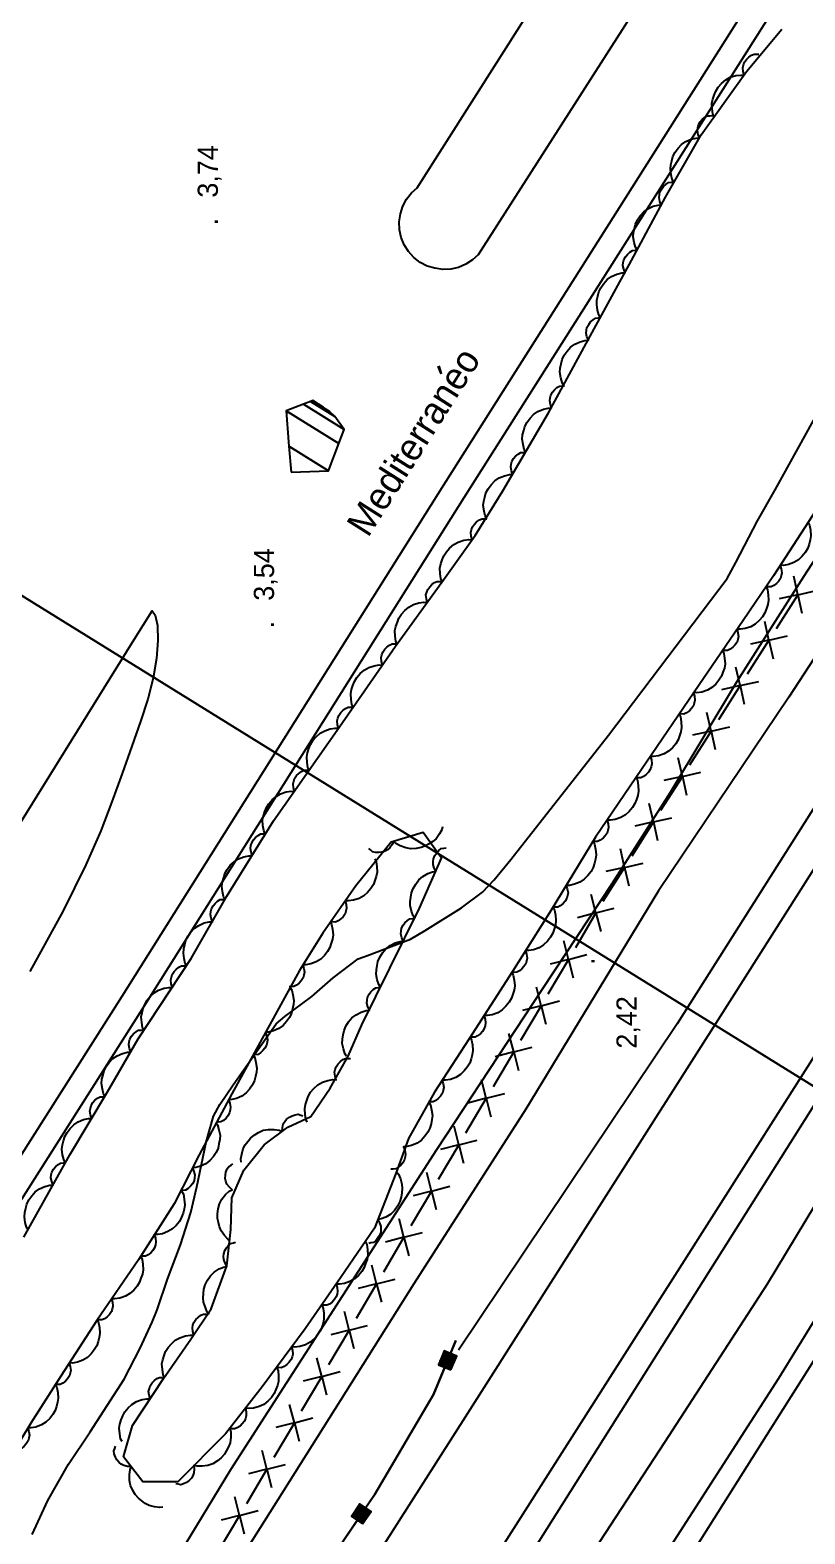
# Model space of a CAD drawing. Extents: x 731154 to 731744, y 4379381 to 4380408.
# Drawn here: x 731441 to 731498.5, y 4379970.3 to 4380082 of the extents above; entities that cross this region are included whole.
import ezdxf

# ---------------------------------------------------------------- set-up
doc = ezdxf.new("R2010")
doc.units = 0
doc.linetypes.add('DASHED', pattern=[0])
doc.linetypes.add('HIDDEN', pattern=[0])
doc.layers.get('0').update_dxf_attribs({"linetype": 'CONTINUOUS'})
for name, color, linetype in [('1', 7, 'CONTINUOUS'), ('10', 7, 'CONTINUOUS'), ('14', 7, 'CONTINUOUS'), ('25', 7, 'CONTINUOUS'), ('33', 7, 'CONTINUOUS'), ('44', 7, 'CONTINUOUS'), ('48', 7, 'CONTINUOUS'), ('50', 7, 'CONTINUOUS'), ('53', 7, 'CONTINUOUS'), ('8', 7, 'CONTINUOUS'), ('9', 7, 'CONTINUOUS'), ('PATTERN_CLASS', 7, 'CONTINUOUS')]:
    doc.layers.add(name, color=color, linetype=linetype)

msp = doc.modelspace()

# ---------------------------------------------------------------- linework, layer by layer
at = {"layer": '1', "color": 0, "linetype": 'CONTINUOUS'}
for points in [[(731327.65, 4379803.55), (731344.28, 4379837.3), (731363.59, 4379872.78), (731391.14, 4379920.03), (731420.09, 4379966.58), (731447.8, 4380010.21), (731471.68, 4380048.21), (731502.19, 4380096.4), (731528.62, 4380138.02), (731567.83, 4380200)], [(731329.26, 4379802.75), (731345.88, 4379836.46), (731365.16, 4379871.9), (731392.68, 4379919.1), (731421.61, 4379965.62), (731449.32, 4380009.26), (731473.2, 4380047.26), (731503.71, 4380095.44), (731530.14, 4380137.06), (731569.95, 4380200)], [(731518.15, 4380133.98), (731474.25, 4380065.3), (731473.82, 4380064.91), (731473.32, 4380064.59), (731472.77, 4380064.36), (731472.2, 4380064.23), (731471.61, 4380064.21), (731471.02, 4380064.29), (731470.46, 4380064.46), (731469.94, 4380064.73), (731469.47, 4380065.1), (731469.07, 4380065.54), (731468.75, 4380066.04), (731468.53, 4380066.58), (731468.4, 4380067.16), (731468.38, 4380067.75), (731468.46, 4380068.34), (731468.64, 4380068.9), (731468.92, 4380069.42), (731469.28, 4380069.89), (731469.71, 4380070.28), (731493.73, 4380108.08)], [(731432.84, 4380011.19), (731448.58, 4380036.5), (731450.03, 4380038.83), (731450.26, 4380038.52), (731450.42, 4380037.75), (731450.46, 4380036.63), (731450.35, 4380035.29), (731450.1, 4380033.83), (731449.71, 4380032.28), (731449.16, 4380030.61), (731448.51, 4380028.78), (731447.79, 4380026.75), (731447.03, 4380024.64), (731446.22, 4380022.5), (731445.11, 4380019.96), (731443.43, 4380016.56), (731440.95, 4380012.05)]]:
    msp.add_lwpolyline(points, dxfattribs=at)
at = {"layer": '10', "color": 0, "linetype": 'CONTINUOUS'}
for p, q in [((731472.19, 4379983.66), (731472.59, 4379984.63)), ((731471.87, 4379982.58), (731471.53, 4379983.41)), ((731472, 4379982.53), (731471.58, 4379983.54)), ((731472.13, 4379982.47), (731471.64, 4379983.67)), ((731472.24, 4379982.49), (731471.69, 4379983.8)), ((731472.29, 4379982.62), (731471.79, 4379983.83)), ((731472.35, 4379982.75), (731471.92, 4379983.77)), ((731472.4, 4379982.88), (731472.05, 4379983.72)), ((731472.45, 4379983.01), (731472.18, 4379983.66)), ((731472.51, 4379983.14), (731472.31, 4379983.61)), ((731472.56, 4379983.27), (731472.44, 4379983.55)), ((731472.62, 4379983.4), (731472.57, 4379983.5)), ((731471.35, 4379982.8), (731471.31, 4379982.89)), ((731471.48, 4379982.74), (731471.37, 4379983.02)), ((731471.61, 4379982.69), (731471.42, 4379983.15)), ((731471.74, 4379982.63), (731471.48, 4379983.28)), ((731465.59, 4379971.04), (731465.35, 4379972.31)), ((731465.69, 4379971.03), (731465.43, 4379972.43)), ((731465.77, 4379971.15), (731465.53, 4379972.43)), ((731465.85, 4379971.26), (731465.64, 4379972.35)), ((731465.93, 4379971.38), (731465.76, 4379972.27)), ((731464.89, 4379971.51), (731464.87, 4379971.61)), ((731465.01, 4379971.43), (731464.95, 4379971.72)), ((731465.12, 4379971.35), (731465.03, 4379971.84)), ((731465.24, 4379971.27), (731465.11, 4379971.96)), ((731465.36, 4379971.19), (731465.19, 4379972.07)), ((731465.47, 4379971.12), (731465.27, 4379972.19)), ((731466.01, 4379971.5), (731465.88, 4379972.19)), ((731466.09, 4379971.61), (731465.99, 4379972.11)), ((731466.17, 4379971.73), (731466.11, 4379972.03)), ((731466.25, 4379971.85), (731466.23, 4379971.96))]:
    msp.add_line(p, q, dxfattribs=at)
for points in [[(731472.22, 4379982.44), (731472.65, 4379983.47), (731471.72, 4379983.86), (731471.29, 4379982.82)], [(731465.66, 4379970.99), (731466.29, 4379971.91), (731465.46, 4379972.48), (731464.83, 4379971.55)]]:
    msp.add_lwpolyline(points, close=True, dxfattribs=at)
for points in [[(731465.88, 4379972.19), (731466.54, 4379973.16), (731470.92, 4379980.6), (731471.76, 4379982.63)], [(731458.14, 4379961.61), (731462.23, 4379966.8), (731465.25, 4379971.26)]]:
    msp.add_lwpolyline(points, dxfattribs=at)
at = {"layer": '14', "color": 0, "linetype": 'CONTINUOUS'}
for points in [[(731464.93, 4379965.83), (731473.46, 4379979.23), (731482.89, 4379994.05), (731493.09, 4380010.08), (731503.82, 4380026.98), (731514.74, 4380044.21), (731525.05, 4380060.52), (731534.26, 4380075.11), (731543.34, 4380089.48), (731553.41, 4380105.33), (731564.5, 4380122.73), (731576.46, 4380141.51), (731589.49, 4380162.06), (731604.53, 4380185.94), (731613.34, 4380200)], [(731471.26, 4379961.81), (731479.79, 4379975.21), (731489.22, 4379990.02), (731499.42, 4380006.06), (731510.15, 4380022.96), (731521.07, 4380040.19), (731531.39, 4380056.51), (731540.59, 4380071.1), (731549.68, 4380085.48), (731559.74, 4380101.31), (731570.82, 4380118.71), (731582.79, 4380137.48), (731595.83, 4380158.05), (731610.87, 4380181.94), (731622.2, 4380200)], [(731637.08, 4380200), (731632.8, 4380193.21), (731625.44, 4380181.67), (731618.54, 4380170.8), (731611.87, 4380160.25), (731605.32, 4380149.9), (731598.68, 4380139.44), (731591.8, 4380128.62), (731584.82, 4380117.67), (731577.84, 4380106.73), (731570.57, 4380095.35), (731562.73, 4380083.08), (731554.81, 4380070.67), (731547.24, 4380058.8), (731539.67, 4380046.91), (731531.66, 4380034.25), (731522.98, 4380020.57), (731513.67, 4380005.96), (731504.36, 4379991.35), (731495.62, 4379977.55), (731487.13, 4379964.07)]]:
    msp.add_lwpolyline(points, dxfattribs=at)
at = {"layer": '25', "color": 0, "linetype": 'HIDDEN'}
msp.add_lwpolyline([(731369.88, 4379770.73), (731383.73, 4379800.09), (731404.41, 4379839.69), (731412.85, 4379854.25), (731421.19, 4379869.14), (731428.84, 4379881.82), (731437.41, 4379896.25), (731445.91, 4379909.69), (731454.43, 4379922.96), (731462.21, 4379935.71), (731471.23, 4379950.48), (731479.3, 4379963.56), (731488.1, 4379977.06), (731495.73, 4379988.83), (731502.84, 4380000.59), (731512.62, 4380015.09)], dxfattribs=at)
at = {"layer": '33', "color": 0, "linetype": 'CONTINUOUS'}
for p, q in [((731497.98, 4380040.04), (731497.67, 4380041.42)), ((731497.98, 4380040.04), (731496.37, 4380037.5)), ((731497.98, 4380040.04), (731496.6, 4380039.73)), ((731497.98, 4380040.04), (731499.36, 4380040.34)), ((731497.98, 4380040.04), (731498.28, 4380038.66)), ((731495.83, 4380036.66), (731495.52, 4380038.04)), ((731495.83, 4380036.66), (731494.22, 4380034.13)), ((731495.83, 4380036.66), (731494.45, 4380036.35)), ((731495.83, 4380036.66), (731497.21, 4380036.97)), ((731495.83, 4380036.66), (731496.14, 4380035.28)), ((731493.69, 4380033.28), (731493.38, 4380034.66)), ((731493.69, 4380033.28), (731492.08, 4380030.75)), ((731493.69, 4380033.28), (731492.31, 4380032.98)), ((731493.69, 4380033.28), (731495.07, 4380033.59)), ((731493.69, 4380033.28), (731493.99, 4380031.9)), ((731491.54, 4380029.91), (731491.23, 4380031.29)), ((731491.54, 4380029.91), (731489.93, 4380027.37)), ((731491.54, 4380029.91), (731490.16, 4380029.6)), ((731491.54, 4380029.91), (731492.92, 4380030.21)), ((731491.54, 4380029.91), (731491.85, 4380028.53)), ((731489.4, 4380026.53), (731489.09, 4380027.91)), ((731489.4, 4380026.53), (731487.79, 4380024)), ((731489.4, 4380026.53), (731488.02, 4380026.22)), ((731489.4, 4380026.53), (731490.78, 4380026.84)), ((731489.4, 4380026.53), (731489.7, 4380025.15)), ((731487.25, 4380023.15), (731486.94, 4380024.53)), ((731487.25, 4380023.15), (731485.64, 4380020.62)), ((731487.25, 4380023.15), (731485.87, 4380022.85)), ((731487.25, 4380023.15), (731488.63, 4380023.46)), ((731487.25, 4380023.15), (731487.56, 4380021.77)), ((731485.11, 4380019.78), (731484.8, 4380021.16)), ((731485.11, 4380019.78), (731483.5, 4380017.25)), ((731485.11, 4380019.78), (731483.73, 4380019.47)), ((731485.11, 4380019.78), (731486.49, 4380020.09)), ((731485.11, 4380019.78), (731485.42, 4380018.4)), ((731482.98, 4380016.39), (731482.63, 4380017.76)), ((731482.98, 4380016.39), (731481.46, 4380013.81)), ((731482.98, 4380016.39), (731481.61, 4380016.04)), ((731482.98, 4380016.39), (731484.35, 4380016.74)), ((731482.98, 4380016.39), (731483.34, 4380015.02)), ((731480.95, 4380012.94), (731480.6, 4380014.31)), ((731480.95, 4380012.94), (731479.42, 4380010.36)), ((731480.95, 4380012.94), (731479.58, 4380012.59)), ((731480.95, 4380012.94), (731482.32, 4380013.3)), ((731480.95, 4380012.94), (731481.3, 4380011.57)), ((731478.91, 4380009.5), (731478.56, 4380010.87)), ((731478.91, 4380009.5), (731477.39, 4380006.92)), ((731478.91, 4380009.5), (731477.54, 4380009.15)), ((731478.91, 4380009.5), (731480.28, 4380009.85)), ((731478.91, 4380009.5), (731479.26, 4380008.13)), ((731476.88, 4380006.06), (731476.52, 4380007.43)), ((731476.88, 4380006.06), (731475.35, 4380003.48)), ((731476.88, 4380006.06), (731475.51, 4380005.71)), ((731476.88, 4380006.06), (731478.25, 4380006.41)), ((731476.88, 4380006.06), (731477.23, 4380004.69)), ((731474.84, 4380002.62), (731474.49, 4380003.99)), ((731474.84, 4380002.62), (731473.31, 4380000.03)), ((731474.84, 4380002.62), (731473.47, 4380002.26)), ((731474.84, 4380002.62), (731476.21, 4380002.97)), ((731474.84, 4380002.62), (731475.19, 4380001.25)), ((731472.8, 4379999.17), (731472.45, 4380000.54)), ((731472.8, 4379999.17), (731471.28, 4379996.59)), ((731472.8, 4379999.17), (731471.43, 4379998.82)), ((731472.8, 4379999.17), (731474.17, 4379999.52)), ((731472.8, 4379999.17), (731473.16, 4379997.8)), ((731470.77, 4379995.73), (731470.42, 4379997.1)), ((731470.77, 4379995.73), (731469.24, 4379993.15)), ((731470.77, 4379995.73), (731469.4, 4379995.38)), ((731470.77, 4379995.73), (731472.14, 4379996.08)), ((731470.77, 4379995.73), (731471.12, 4379994.36)), ((731468.73, 4379992.29), (731468.38, 4379993.66)), ((731468.73, 4379992.29), (731470.1, 4379992.64)), ((731468.73, 4379992.29), (731467.21, 4379989.7)), ((731468.73, 4379992.29), (731467.36, 4379991.93)), ((731468.73, 4379992.29), (731469.08, 4379990.92)), ((731466.7, 4379988.84), (731466.34, 4379990.21)), ((731466.7, 4379988.84), (731468.07, 4379989.19)), ((731466.7, 4379988.84), (731465.17, 4379986.26)), ((731466.7, 4379988.84), (731465.33, 4379988.49)), ((731466.7, 4379988.84), (731467.05, 4379987.47)), ((731464.66, 4379985.4), (731464.31, 4379986.77)), ((731464.66, 4379985.4), (731466.03, 4379985.75)), ((731464.66, 4379985.4), (731463.13, 4379982.82)), ((731464.66, 4379985.4), (731463.29, 4379985.05)), ((731464.66, 4379985.4), (731465.01, 4379984.03)), ((731462.62, 4379981.96), (731462.27, 4379983.33)), ((731462.62, 4379981.96), (731463.99, 4379982.31)), ((731462.62, 4379981.96), (731461.1, 4379979.37)), ((731462.62, 4379981.96), (731461.25, 4379981.61)), ((731462.62, 4379981.96), (731462.98, 4379980.59)), ((731460.59, 4379978.51), (731460.24, 4379979.88)), ((731460.59, 4379978.51), (731459.06, 4379975.93)), ((731460.59, 4379978.51), (731459.22, 4379978.16)), ((731460.59, 4379978.51), (731461.96, 4379978.87)), ((731460.59, 4379978.51), (731460.94, 4379977.14)), ((731458.55, 4379975.07), (731458.2, 4379976.44)), ((731458.55, 4379975.07), (731457.03, 4379972.49)), ((731458.55, 4379975.07), (731457.18, 4379974.72)), ((731458.55, 4379975.07), (731459.92, 4379975.42)), ((731458.55, 4379975.07), (731458.9, 4379973.7)), ((731456.52, 4379971.63), (731456.16, 4379973)), ((731456.52, 4379971.63), (731454.99, 4379969.05)), ((731456.52, 4379971.63), (731455.15, 4379971.28)), ((731456.52, 4379971.63), (731457.89, 4379971.98)), ((731456.52, 4379971.63), (731456.87, 4379970.26))]:
    msp.add_line(p, q, dxfattribs=at)
at = {"layer": '44', "color": 0, "linetype": 'CONTINUOUS'}
for points in [[(731483.92, 4380029.61), (731492.72, 4380041.23), (731493.38, 4380042.44), (731494.97, 4380045.53), (731496.3, 4380047.84), (731504.71, 4380063.06), (731504.81, 4380063.71), (731504.79, 4380064.92), (731504.8, 4380069.54), (731504.98, 4380071.19), (731505.37, 4380073.42), (731505.86, 4380075.23), (731506.8, 4380078.23), (731507.93, 4380080.29), (731509.88, 4380083.31)], [(731441.12, 4379970.21), (731442.29, 4379972.73), (731443.81, 4379975.44), (731445.43, 4379977.83), (731447.94, 4379981.75), (731449.15, 4379984.05), (731449.89, 4379985.67), (731450.04, 4379985.98), (731450.41, 4379986.91), (731451.17, 4379989.19), (731452.14, 4379991.73), (731452.91, 4379994.13), (731453.35, 4379996.03), (731454.03, 4379999.37), (731454.58, 4380001.28), (731455.06, 4380002.17), (731456.05, 4380003.63), (731459.24, 4380008.16), (731459.89, 4380008.69), (731461.89, 4380010.19), (731463.48, 4380011.57), (731465.33, 4380012.98), (731466.01, 4380013.23), (731469.22, 4380014.44), (731470.3, 4380015.08), (731472.99, 4380016.77), (731474.55, 4380017.94), (731475.43, 4380018.86), (731476.66, 4380020.37), (731483.92, 4380029.61)]]:
    msp.add_lwpolyline(points, dxfattribs=at)
at = {"layer": '53', "color": 0, "linetype": 'CONTINUOUS'}
for points in [[(731491.75, 4380075.55), (731491.66, 4380075.76), (731491.62, 4380076.13), (731491.6, 4380076.55), (731491.66, 4380076.86), (731491.77, 4380077.16), (731491.88, 4380077.46), (731492.07, 4380077.76), (731492.32, 4380078.03), (731492.62, 4380078.29), (731492.96, 4380078.48), (731493.37, 4380078.61), (731493.74, 4380078.65), (731493.99, 4380078.64), (731493.92, 4380078.9), (731493.89, 4380079.19), (731493.95, 4380079.4), (731494.01, 4380079.6), (731494.17, 4380079.81), (731494.33, 4380079.97), (731494.53, 4380080.12), (731494.73, 4380080.21), (731494.93, 4380080.2), (731495.09, 4380080.19)], [(731488.77, 4380070.68), (731488.65, 4380070.88), (731488.57, 4380071.24), (731488.51, 4380071.65), (731488.54, 4380071.97), (731488.62, 4380072.28), (731488.7, 4380072.59), (731488.86, 4380072.91), (731489.08, 4380073.21), (731489.34, 4380073.49), (731489.66, 4380073.71), (731490.06, 4380073.89), (731490.42, 4380073.97), (731490.67, 4380073.98), (731490.58, 4380074.24), (731490.52, 4380074.52), (731490.55, 4380074.74), (731490.6, 4380074.94), (731490.73, 4380075.17), (731490.87, 4380075.34), (731491.06, 4380075.51), (731491.25, 4380075.62), (731491.45, 4380075.63), (731491.61, 4380075.64)], [(731486.04, 4380065.65), (731485.92, 4380065.85), (731485.83, 4380066.2), (731485.76, 4380066.62), (731485.78, 4380066.93), (731485.84, 4380067.25), (731485.92, 4380067.56), (731486.07, 4380067.88), (731486.28, 4380068.19), (731486.53, 4380068.48), (731486.85, 4380068.71), (731487.24, 4380068.9), (731487.6, 4380068.99), (731487.84, 4380069), (731487.74, 4380069.26), (731487.68, 4380069.55), (731487.7, 4380069.76), (731487.74, 4380069.96), (731487.87, 4380070.19), (731488.01, 4380070.37), (731488.19, 4380070.54), (731488.38, 4380070.66), (731488.58, 4380070.68), (731488.73, 4380070.7)], [(731483.32, 4380060.62), (731483.2, 4380060.82), (731483.11, 4380061.18), (731483.04, 4380061.59), (731483.06, 4380061.91), (731483.13, 4380062.22), (731483.21, 4380062.53), (731483.36, 4380062.85), (731483.57, 4380063.16), (731483.83, 4380063.45), (731484.15, 4380063.67), (731484.54, 4380063.86), (731484.9, 4380063.95), (731485.15, 4380063.96), (731485.05, 4380064.22), (731484.99, 4380064.5), (731485.01, 4380064.72), (731485.05, 4380064.92), (731485.18, 4380065.15), (731485.32, 4380065.32), (731485.5, 4380065.5), (731485.69, 4380065.61), (731485.89, 4380065.63), (731486.05, 4380065.64)], [(731480.58, 4380055.59), (731480.47, 4380055.8), (731480.38, 4380056.15), (731480.3, 4380056.57), (731480.33, 4380056.88), (731480.4, 4380057.2), (731480.48, 4380057.51), (731480.63, 4380057.83), (731480.84, 4380058.13), (731481.1, 4380058.42), (731481.42, 4380058.65), (731481.81, 4380058.83), (731482.17, 4380058.92), (731482.42, 4380058.94), (731482.32, 4380059.19), (731482.26, 4380059.48), (731482.28, 4380059.69), (731482.32, 4380059.9), (731482.45, 4380060.12), (731482.59, 4380060.3), (731482.77, 4380060.47), (731482.96, 4380060.59), (731483.16, 4380060.6), (731483.32, 4380060.62)], [(731477.76, 4380050.62), (731477.65, 4380050.83), (731477.57, 4380051.19), (731477.51, 4380051.6), (731477.54, 4380051.92), (731477.62, 4380052.23), (731477.71, 4380052.54), (731477.87, 4380052.85), (731478.09, 4380053.15), (731478.36, 4380053.43), (731478.68, 4380053.65), (731479.08, 4380053.82), (731479.44, 4380053.9), (731479.69, 4380053.91), (731479.6, 4380054.17), (731479.55, 4380054.45), (731479.58, 4380054.67), (731479.63, 4380054.87), (731479.76, 4380055.09), (731479.9, 4380055.26), (731480.09, 4380055.43), (731480.28, 4380055.54), (731480.49, 4380055.55), (731480.64, 4380055.56)], [(731474.87, 4380045.68), (731474.76, 4380045.89), (731474.68, 4380046.25), (731474.62, 4380046.66), (731474.66, 4380046.98), (731474.74, 4380047.29), (731474.82, 4380047.6), (731474.98, 4380047.91), (731475.2, 4380048.21), (731475.47, 4380048.49), (731475.8, 4380048.71), (731476.2, 4380048.88), (731476.56, 4380048.96), (731476.8, 4380048.97), (731476.71, 4380049.23), (731476.66, 4380049.51), (731476.69, 4380049.73), (731476.74, 4380049.93), (731476.87, 4380050.16), (731477.02, 4380050.33), (731477.21, 4380050.49), (731477.4, 4380050.6), (731477.6, 4380050.61), (731477.76, 4380050.62)], [(731471.56, 4380041.01), (731471.47, 4380041.23), (731471.42, 4380041.59), (731471.4, 4380042.01), (731471.47, 4380042.32), (731471.57, 4380042.63), (731471.69, 4380042.93), (731471.88, 4380043.22), (731472.12, 4380043.5), (731472.42, 4380043.76), (731472.76, 4380043.94), (731473.17, 4380044.08), (731473.54, 4380044.13), (731473.79, 4380044.11), (731473.72, 4380044.38), (731473.69, 4380044.67), (731473.74, 4380044.88), (731473.81, 4380045.07), (731473.96, 4380045.29), (731474.12, 4380045.44), (731474.33, 4380045.59), (731474.53, 4380045.68), (731474.73, 4380045.67), (731474.89, 4380045.67)], [(731498.74, 4380045.41), (731498.85, 4380045.2), (731498.91, 4380044.84), (731498.95, 4380044.42), (731498.9, 4380044.11), (731498.81, 4380043.8), (731498.71, 4380043.49), (731498.54, 4380043.19), (731498.3, 4380042.9), (731498.02, 4380042.63), (731497.69, 4380042.43), (731497.28, 4380042.27), (731496.92, 4380042.21), (731496.67, 4380042.22), (731496.75, 4380041.95), (731496.79, 4380041.66), (731496.75, 4380041.45), (731496.69, 4380041.25), (731496.55, 4380041.03), (731496.39, 4380040.87), (731496.2, 4380040.71), (731496, 4380040.61), (731495.8, 4380040.61), (731495.64, 4380040.61)], [(731468.22, 4380036.37), (731468.13, 4380036.59), (731468.08, 4380036.95), (731468.06, 4380037.37), (731468.13, 4380037.68), (731468.24, 4380037.99), (731468.35, 4380038.29), (731468.54, 4380038.58), (731468.79, 4380038.86), (731469.09, 4380039.11), (731469.43, 4380039.3), (731469.84, 4380039.43), (731470.21, 4380039.48), (731470.46, 4380039.46), (731470.39, 4380039.73), (731470.36, 4380040.02), (731470.42, 4380040.23), (731470.49, 4380040.42), (731470.64, 4380040.63), (731470.8, 4380040.79), (731471, 4380040.94), (731471.2, 4380041.03), (731471.41, 4380041.02), (731471.56, 4380041.01)], [(731495.62, 4380040.62), (731495.72, 4380040.41), (731495.77, 4380040.04), (731495.8, 4380039.62), (731495.74, 4380039.31), (731495.64, 4380039), (731495.53, 4380038.7), (731495.35, 4380038.4), (731495.11, 4380038.12), (731494.82, 4380037.86), (731494.49, 4380037.66), (731494.07, 4380037.52), (731493.71, 4380037.47), (731493.46, 4380037.48), (731493.53, 4380037.21), (731493.57, 4380036.92), (731493.52, 4380036.71), (731493.46, 4380036.51), (731493.31, 4380036.3), (731493.15, 4380036.14), (731492.95, 4380035.99), (731492.75, 4380035.89), (731492.55, 4380035.9), (731492.39, 4380035.9)], [(731464.95, 4380031.68), (731464.85, 4380031.89), (731464.8, 4380032.26), (731464.78, 4380032.68), (731464.84, 4380032.99), (731464.94, 4380033.3), (731465.05, 4380033.6), (731465.23, 4380033.89), (731465.48, 4380034.18), (731465.77, 4380034.44), (731466.11, 4380034.63), (731466.52, 4380034.76), (731466.89, 4380034.82), (731467.13, 4380034.8), (731467.06, 4380035.07), (731467.03, 4380035.36), (731467.08, 4380035.57), (731467.15, 4380035.77), (731467.3, 4380035.98), (731467.45, 4380036.14), (731467.66, 4380036.29), (731467.86, 4380036.38), (731468.06, 4380036.38), (731468.22, 4380036.38)], [(731492.39, 4380035.9), (731492.49, 4380035.68), (731492.54, 4380035.32), (731492.57, 4380034.9), (731492.52, 4380034.59), (731492.41, 4380034.28), (731492.31, 4380033.98), (731492.12, 4380033.68), (731491.88, 4380033.4), (731491.59, 4380033.14), (731491.26, 4380032.94), (731490.84, 4380032.8), (731490.48, 4380032.75), (731490.23, 4380032.76), (731490.3, 4380032.49), (731490.34, 4380032.2), (731490.29, 4380031.99), (731490.23, 4380031.79), (731490.08, 4380031.58), (731489.92, 4380031.42), (731489.72, 4380031.27), (731489.52, 4380031.17), (731489.32, 4380031.18), (731489.16, 4380031.18)], [(731461.68, 4380026.99), (731461.58, 4380027.2), (731461.53, 4380027.57), (731461.51, 4380027.99), (731461.57, 4380028.3), (731461.67, 4380028.6), (731461.78, 4380028.9), (731461.97, 4380029.2), (731462.21, 4380029.48), (731462.5, 4380029.74), (731462.84, 4380029.93), (731463.26, 4380030.07), (731463.62, 4380030.12), (731463.87, 4380030.11), (731463.8, 4380030.38), (731463.77, 4380030.66), (731463.82, 4380030.87), (731463.88, 4380031.07), (731464.03, 4380031.29), (731464.19, 4380031.44), (731464.39, 4380031.59), (731464.59, 4380031.69), (731464.79, 4380031.68), (731464.95, 4380031.68)], [(731489.17, 4380031.17), (731489.27, 4380030.96), (731489.32, 4380030.59), (731489.35, 4380030.18), (731489.3, 4380029.86), (731489.2, 4380029.56), (731489.09, 4380029.25), (731488.91, 4380028.95), (731488.67, 4380028.67), (731488.38, 4380028.41), (731488.05, 4380028.21), (731487.63, 4380028.07), (731487.27, 4380028.01), (731487.02, 4380028.02), (731487.1, 4380027.76), (731487.13, 4380027.47), (731487.08, 4380027.26), (731487.02, 4380027.06), (731486.88, 4380026.84), (731486.72, 4380026.68), (731486.52, 4380026.53), (731486.32, 4380026.43), (731486.12, 4380026.44), (731485.96, 4380026.44)], [(731458.4, 4380022.3), (731458.31, 4380022.51), (731458.26, 4380022.88), (731458.23, 4380023.3), (731458.29, 4380023.61), (731458.39, 4380023.92), (731458.51, 4380024.22), (731458.69, 4380024.51), (731458.93, 4380024.79), (731459.23, 4380025.05), (731459.57, 4380025.24), (731459.98, 4380025.38), (731460.34, 4380025.43), (731460.59, 4380025.42), (731460.52, 4380025.69), (731460.49, 4380025.98), (731460.54, 4380026.18), (731460.61, 4380026.38), (731460.76, 4380026.6), (731460.91, 4380026.75), (731461.12, 4380026.9), (731461.32, 4380027), (731461.52, 4380026.99), (731461.68, 4380026.99)], [(731485.96, 4380026.44), (731486.06, 4380026.22), (731486.11, 4380025.86), (731486.14, 4380025.44), (731486.09, 4380025.13), (731485.99, 4380024.82), (731485.88, 4380024.52), (731485.7, 4380024.22), (731485.46, 4380023.94), (731485.17, 4380023.67), (731484.84, 4380023.48), (731484.42, 4380023.33), (731484.06, 4380023.28), (731483.81, 4380023.29), (731483.89, 4380023.02), (731483.92, 4380022.73), (731483.87, 4380022.52), (731483.81, 4380022.32), (731483.67, 4380022.11), (731483.51, 4380021.95), (731483.31, 4380021.79), (731483.11, 4380021.7), (731482.91, 4380021.7), (731482.75, 4380021.7)], [(731471.6, 4380022.8), (731471.55, 4380022.57), (731471.36, 4380022.26), (731471.12, 4380021.91), (731470.88, 4380021.71), (731470.6, 4380021.53), (731470.33, 4380021.37), (731470, 4380021.25), (731469.63, 4380021.18), (731469.24, 4380021.16), (731468.86, 4380021.22), (731468.45, 4380021.37), (731468.13, 4380021.56), (731467.95, 4380021.72), (731467.84, 4380021.47), (731467.68, 4380021.22), (731467.51, 4380021.09), (731467.34, 4380020.97), (731467.09, 4380020.9), (731466.87, 4380020.88), (731466.61, 4380020.88), (731466.4, 4380020.94), (731466.25, 4380021.07), (731466.12, 4380021.17)], [(731455.43, 4380017.41), (731455.33, 4380017.62), (731455.26, 4380017.98), (731455.21, 4380018.39), (731455.25, 4380018.71), (731455.34, 4380019.02), (731455.43, 4380019.33), (731455.6, 4380019.63), (731455.83, 4380019.93), (731456.11, 4380020.2), (731456.44, 4380020.41), (731456.84, 4380020.57), (731457.2, 4380020.64), (731457.45, 4380020.64), (731457.37, 4380020.9), (731457.32, 4380021.19), (731457.36, 4380021.4), (731457.42, 4380021.6), (731457.55, 4380021.82), (731457.7, 4380021.99), (731457.9, 4380022.15), (731458.09, 4380022.26), (731458.29, 4380022.26), (731458.45, 4380022.27)], [(731482.77, 4380021.69), (731482.87, 4380021.49), (731482.95, 4380021.12), (731483, 4380020.71), (731482.96, 4380020.39), (731482.87, 4380020.08), (731482.78, 4380019.77), (731482.62, 4380019.46), (731482.39, 4380019.17), (731482.12, 4380018.89), (731481.79, 4380018.68), (731481.38, 4380018.52), (731481.02, 4380018.44), (731480.78, 4380018.44), (731480.86, 4380018.18), (731480.91, 4380017.89), (731480.87, 4380017.68), (731480.82, 4380017.48), (731480.69, 4380017.26), (731480.54, 4380017.09), (731480.34, 4380016.93), (731480.15, 4380016.82), (731479.95, 4380016.82), (731479.79, 4380016.81)], [(731466.56, 4380020.41), (731466.66, 4380020.2), (731466.71, 4380019.83), (731466.73, 4380019.41), (731466.67, 4380019.1), (731466.57, 4380018.8), (731466.46, 4380018.5), (731466.27, 4380018.2), (731466.03, 4380017.92), (731465.74, 4380017.66), (731465.4, 4380017.47), (731464.99, 4380017.33), (731464.62, 4380017.28), (731464.37, 4380017.29), (731464.44, 4380017.02), (731464.47, 4380016.74), (731464.42, 4380016.53), (731464.36, 4380016.33), (731464.21, 4380016.11), (731464.05, 4380015.96), (731463.85, 4380015.81), (731463.65, 4380015.71), (731463.45, 4380015.72), (731463.29, 4380015.72)], [(731469.56, 4380015.99), (731469.42, 4380016.18), (731469.3, 4380016.53), (731469.2, 4380016.94), (731469.19, 4380017.25), (731469.24, 4380017.57), (731469.29, 4380017.89), (731469.41, 4380018.22), (731469.6, 4380018.54), (731469.83, 4380018.85), (731470.13, 4380019.1), (731470.51, 4380019.32), (731470.85, 4380019.44), (731471.1, 4380019.48), (731470.98, 4380019.72), (731470.89, 4380020), (731470.9, 4380020.22), (731470.93, 4380020.42), (731471.03, 4380020.66), (731471.16, 4380020.85), (731471.33, 4380021.04), (731471.5, 4380021.17), (731471.7, 4380021.2), (731471.86, 4380021.23)], [(731452.61, 4380012.43), (731452.49, 4380012.64), (731452.41, 4380013), (731452.35, 4380013.41), (731452.38, 4380013.73), (731452.45, 4380014.04), (731452.54, 4380014.35), (731452.69, 4380014.66), (731452.91, 4380014.97), (731453.18, 4380015.25), (731453.5, 4380015.47), (731453.9, 4380015.65), (731454.26, 4380015.73), (731454.5, 4380015.74), (731454.41, 4380016), (731454.35, 4380016.28), (731454.38, 4380016.5), (731454.43, 4380016.7), (731454.56, 4380016.93), (731454.7, 4380017.1), (731454.89, 4380017.27), (731455.08, 4380017.38), (731455.28, 4380017.39), (731455.44, 4380017.4)], [(731466.98, 4380010.88), (731466.86, 4380011.08), (731466.75, 4380011.43), (731466.67, 4380011.84), (731466.68, 4380012.16), (731466.74, 4380012.48), (731466.8, 4380012.79), (731466.94, 4380013.11), (731467.14, 4380013.43), (731467.39, 4380013.73), (731467.7, 4380013.97), (731468.08, 4380014.16), (731468.44, 4380014.27), (731468.68, 4380014.29), (731468.57, 4380014.55), (731468.5, 4380014.83), (731468.52, 4380015.04), (731468.55, 4380015.25), (731468.67, 4380015.48), (731468.8, 4380015.66), (731468.98, 4380015.84), (731469.16, 4380015.96), (731469.37, 4380015.98), (731469.52, 4380016.01)], [(731479.8, 4380016.8), (731479.9, 4380016.6), (731479.97, 4380016.23), (731480.01, 4380015.82), (731479.97, 4380015.5), (731479.88, 4380015.19), (731479.78, 4380014.89), (731479.61, 4380014.58), (731479.38, 4380014.29), (731479.1, 4380014.02), (731478.77, 4380013.81), (731478.36, 4380013.65), (731478, 4380013.59), (731477.75, 4380013.59), (731477.83, 4380013.32), (731477.88, 4380013.04), (731477.84, 4380012.82), (731477.78, 4380012.62), (731477.64, 4380012.4), (731477.49, 4380012.24), (731477.3, 4380012.08), (731477.1, 4380011.98), (731476.9, 4380011.97), (731476.74, 4380011.97)], [(731463.25, 4380015.75), (731463.35, 4380015.54), (731463.42, 4380015.18), (731463.46, 4380014.76), (731463.42, 4380014.45), (731463.33, 4380014.14), (731463.23, 4380013.83), (731463.06, 4380013.52), (731462.83, 4380013.23), (731462.55, 4380012.96), (731462.22, 4380012.75), (731461.82, 4380012.6), (731461.45, 4380012.53), (731461.21, 4380012.53), (731461.29, 4380012.27), (731461.33, 4380011.98), (731461.29, 4380011.77), (731461.24, 4380011.57), (731461.1, 4380011.35), (731460.95, 4380011.18), (731460.75, 4380011.02), (731460.56, 4380010.92), (731460.35, 4380010.92), (731460.2, 4380010.91)], [(731449.42, 4380007.68), (731449.32, 4380007.89), (731449.26, 4380008.26), (731449.22, 4380008.67), (731449.28, 4380008.99), (731449.37, 4380009.3), (731449.48, 4380009.6), (731449.65, 4380009.9), (731449.89, 4380010.19), (731450.17, 4380010.46), (731450.51, 4380010.66), (731450.92, 4380010.8), (731451.28, 4380010.86), (731451.53, 4380010.86), (731451.45, 4380011.12), (731451.41, 4380011.41), (731451.46, 4380011.62), (731451.52, 4380011.82), (731451.66, 4380012.04), (731451.82, 4380012.2), (731452.01, 4380012.36), (731452.21, 4380012.45), (731452.41, 4380012.45), (731452.57, 4380012.46)], [(731476.74, 4380011.97), (731476.84, 4380011.76), (731476.91, 4380011.4), (731476.95, 4380010.98), (731476.9, 4380010.66), (731476.81, 4380010.35), (731476.71, 4380010.05), (731476.54, 4380009.75), (731476.3, 4380009.46), (731476.02, 4380009.19), (731475.69, 4380008.98), (731475.28, 4380008.83), (731474.92, 4380008.76), (731474.67, 4380008.77), (731474.75, 4380008.5), (731474.79, 4380008.22), (731474.75, 4380008), (731474.69, 4380007.8), (731474.55, 4380007.59), (731474.4, 4380007.42), (731474.2, 4380007.26), (731474.01, 4380007.16), (731473.8, 4380007.16), (731473.65, 4380007.16)], [(731460.27, 4380010.86), (731460.39, 4380010.66), (731460.48, 4380010.31), (731460.55, 4380009.89), (731460.53, 4380009.58), (731460.46, 4380009.26), (731460.38, 4380008.95), (731460.23, 4380008.63), (731460.01, 4380008.33), (731459.75, 4380008.04), (731459.43, 4380007.81), (731459.04, 4380007.63), (731458.68, 4380007.54), (731458.44, 4380007.53), (731458.53, 4380007.27), (731458.59, 4380006.98), (731458.57, 4380006.77), (731458.52, 4380006.57), (731458.4, 4380006.34), (731458.26, 4380006.16), (731458.07, 4380005.99), (731457.89, 4380005.88), (731457.68, 4380005.86), (731457.53, 4380005.85)], [(731464.47, 4380005.74), (731464.34, 4380005.94), (731464.24, 4380006.29), (731464.15, 4380006.7), (731464.16, 4380007.02), (731464.22, 4380007.34), (731464.28, 4380007.65), (731464.42, 4380007.97), (731464.61, 4380008.29), (731464.86, 4380008.59), (731465.17, 4380008.83), (731465.56, 4380009.03), (731465.91, 4380009.14), (731466.16, 4380009.16), (731466.05, 4380009.41), (731465.97, 4380009.7), (731465.99, 4380009.91), (731466.02, 4380010.12), (731466.14, 4380010.35), (731466.27, 4380010.53), (731466.45, 4380010.71), (731466.63, 4380010.83), (731466.83, 4380010.86), (731466.99, 4380010.88)], [(731446.52, 4380002.75), (731446.41, 4380002.96), (731446.33, 4380003.31), (731446.27, 4380003.73), (731446.3, 4380004.05), (731446.38, 4380004.36), (731446.46, 4380004.67), (731446.62, 4380004.98), (731446.84, 4380005.28), (731447.11, 4380005.57), (731447.43, 4380005.78), (731447.83, 4380005.96), (731448.19, 4380006.04), (731448.44, 4380006.05), (731448.34, 4380006.31), (731448.29, 4380006.59), (731448.32, 4380006.81), (731448.37, 4380007.01), (731448.5, 4380007.24), (731448.64, 4380007.41), (731448.83, 4380007.57), (731449.02, 4380007.68), (731449.22, 4380007.69), (731449.38, 4380007.71)], [(731473.65, 4380007.16), (731473.75, 4380006.95), (731473.81, 4380006.59), (731473.85, 4380006.17), (731473.8, 4380005.85), (731473.71, 4380005.54), (731473.61, 4380005.24), (731473.43, 4380004.94), (731473.2, 4380004.65), (731472.92, 4380004.38), (731472.58, 4380004.17), (731472.18, 4380004.02), (731471.81, 4380003.96), (731471.57, 4380003.96), (731471.65, 4380003.7), (731471.69, 4380003.41), (731471.64, 4380003.2), (731471.59, 4380003), (731471.44, 4380002.78), (731471.29, 4380002.62), (731471.09, 4380002.46), (731470.9, 4380002.36), (731470.7, 4380002.36), (731470.54, 4380002.36)], [(731457.53, 4380005.85), (731457.65, 4380005.65), (731457.74, 4380005.29), (731457.81, 4380004.87), (731457.78, 4380004.56), (731457.71, 4380004.24), (731457.63, 4380003.93), (731457.48, 4380003.61), (731457.27, 4380003.31), (731457.01, 4380003.02), (731456.69, 4380002.79), (731456.3, 4380002.61), (731455.94, 4380002.52), (731455.69, 4380002.51), (731455.79, 4380002.25), (731455.85, 4380001.96), (731455.83, 4380001.75), (731455.78, 4380001.55), (731455.66, 4380001.32), (731455.52, 4380001.14), (731455.33, 4380000.97), (731455.14, 4380000.86), (731454.94, 4380000.84), (731454.79, 4380000.83)], [(731461.54, 4380000.85), (731461.44, 4380001.06), (731461.39, 4380001.42), (731461.36, 4380001.84), (731461.41, 4380002.16), (731461.51, 4380002.46), (731461.62, 4380002.76), (731461.8, 4380003.07), (731462.04, 4380003.35), (731462.33, 4380003.61), (731462.67, 4380003.81), (731463.08, 4380003.95), (731463.44, 4380004.01), (731463.69, 4380004), (731463.62, 4380004.26), (731463.58, 4380004.55), (731463.63, 4380004.76), (731463.69, 4380004.96), (731463.84, 4380005.18), (731464, 4380005.33), (731464.2, 4380005.49), (731464.39, 4380005.58), (731464.6, 4380005.58), (731464.75, 4380005.58)], [(731443.57, 4379997.85), (731443.46, 4379998.06), (731443.38, 4379998.42), (731443.33, 4379998.84), (731443.37, 4379999.15), (731443.45, 4379999.46), (731443.54, 4379999.77), (731443.71, 4380000.08), (731443.93, 4380000.38), (731444.21, 4380000.66), (731444.53, 4380000.87), (731444.94, 4380001.04), (731445.3, 4380001.11), (731445.54, 4380001.11), (731445.46, 4380001.38), (731445.41, 4380001.66), (731445.44, 4380001.87), (731445.49, 4380002.08), (731445.63, 4380002.3), (731445.77, 4380002.47), (731445.97, 4380002.63), (731446.16, 4380002.74), (731446.36, 4380002.74), (731446.52, 4380002.76)], [(731456.64, 4379997.88), (731456.62, 4379998.11), (731456.68, 4379998.47), (731456.79, 4379998.88), (731456.94, 4379999.16), (731457.14, 4379999.41), (731457.34, 4379999.66), (731457.61, 4379999.89), (731457.93, 4380000.08), (731458.28, 4380000.24), (731458.67, 4380000.31), (731459.1, 4380000.31), (731459.46, 4380000.25), (731459.69, 4380000.16), (731459.71, 4380000.43), (731459.77, 4380000.72), (731459.89, 4380000.9), (731460.01, 4380001.07), (731460.22, 4380001.22), (731460.42, 4380001.32), (731460.66, 4380001.4), (731460.88, 4380001.43), (731461.07, 4380001.36), (731461.22, 4380001.31)], [(731470.58, 4380002.33), (731470.7, 4380002.13), (731470.78, 4380001.77), (731470.84, 4380001.35), (731470.81, 4380001.04), (731470.74, 4380000.72), (731470.66, 4380000.41), (731470.5, 4380000.1), (731470.29, 4379999.8), (731470.02, 4379999.51), (731469.7, 4379999.29), (731469.3, 4379999.11), (731468.94, 4379999.03), (731468.7, 4379999.02), (731468.79, 4379998.76), (731468.85, 4379998.47), (731468.82, 4379998.26), (731468.77, 4379998.06), (731468.64, 4379997.83), (731468.5, 4379997.66), (731468.31, 4379997.49), (731468.12, 4379997.38), (731467.92, 4379997.36), (731467.76, 4379997.35)], [(731454.77, 4380000.83), (731454.89, 4380000.64), (731454.99, 4380000.28), (731455.07, 4379999.87), (731455.06, 4379999.55), (731454.99, 4379999.24), (731454.92, 4379998.92), (731454.78, 4379998.6), (731454.58, 4379998.29), (731454.32, 4379997.99), (731454.01, 4379997.76), (731453.62, 4379997.57), (731453.27, 4379997.47), (731453.02, 4379997.45), (731453.12, 4379997.19), (731453.19, 4379996.91), (731453.17, 4379996.7), (731453.14, 4379996.49), (731453.02, 4379996.26), (731452.88, 4379996.08), (731452.7, 4379995.91), (731452.51, 4379995.79), (731452.31, 4379995.77), (731452.16, 4379995.75)], [(731440.81, 4379992.84), (731440.69, 4379993.05), (731440.6, 4379993.4), (731440.54, 4379993.82), (731440.57, 4379994.13), (731440.64, 4379994.45), (731440.72, 4379994.76), (731440.87, 4379995.08), (731441.09, 4379995.38), (731441.35, 4379995.67), (731441.67, 4379995.89), (731442.06, 4379996.07), (731442.42, 4379996.16), (731442.67, 4379996.17), (731442.57, 4379996.43), (731442.51, 4379996.71), (731442.54, 4379996.93), (731442.59, 4379997.13), (731442.71, 4379997.36), (731442.85, 4379997.53), (731443.04, 4379997.7), (731443.23, 4379997.81), (731443.43, 4379997.83), (731443.59, 4379997.84)], [(731455.83, 4379992.03), (731455.64, 4379992.15), (731455.39, 4379992.43), (731455.15, 4379992.77), (731455.03, 4379993.06), (731454.95, 4379993.38), (731454.88, 4379993.69), (731454.87, 4379994.04), (731454.92, 4379994.41), (731455.02, 4379994.79), (731455.21, 4379995.13), (731455.48, 4379995.47), (731455.76, 4379995.71), (731455.97, 4379995.83), (731455.77, 4379996.02), (731455.58, 4379996.25), (731455.51, 4379996.45), (731455.46, 4379996.65), (731455.47, 4379996.91), (731455.51, 4379997.13), (731455.6, 4379997.37), (731455.72, 4379997.55), (731455.89, 4379997.66), (731456.03, 4379997.74)], [(731468.18, 4379997.16), (731468.33, 4379996.98), (731468.46, 4379996.63), (731468.58, 4379996.23), (731468.6, 4379995.91), (731468.57, 4379995.59), (731468.53, 4379995.27), (731468.43, 4379994.94), (731468.25, 4379994.61), (731468.03, 4379994.29), (731467.75, 4379994.02), (731467.38, 4379993.79), (731467.04, 4379993.66), (731466.79, 4379993.61), (731466.92, 4379993.37), (731467.02, 4379993.09), (731467.02, 4379992.88), (731467.01, 4379992.67), (731466.91, 4379992.43), (731466.79, 4379992.24), (731466.63, 4379992.04), (731466.46, 4379991.91), (731466.26, 4379991.87), (731466.11, 4379991.83)], [(731452.24, 4379995.7), (731452.35, 4379995.49), (731452.41, 4379995.13), (731452.46, 4379994.71), (731452.41, 4379994.39), (731452.32, 4379994.08), (731452.22, 4379993.78), (731452.05, 4379993.47), (731451.82, 4379993.18), (731451.54, 4379992.91), (731451.2, 4379992.71), (731450.8, 4379992.55), (731450.44, 4379992.49), (731450.19, 4379992.49), (731450.27, 4379992.22), (731450.31, 4379991.94), (731450.27, 4379991.72), (731450.21, 4379991.52), (731450.07, 4379991.3), (731449.92, 4379991.14), (731449.73, 4379990.98), (731449.53, 4379990.88), (731449.33, 4379990.88), (731449.17, 4379990.87)], [(731454.26, 4379986.55), (731454.12, 4379986.73), (731453.98, 4379987.07), (731453.84, 4379987.47), (731453.82, 4379987.79), (731453.84, 4379988.11), (731453.87, 4379988.43), (731453.97, 4379988.77), (731454.14, 4379989.1), (731454.35, 4379989.43), (731454.63, 4379989.7), (731455, 4379989.94), (731455.33, 4379990.08), (731455.58, 4379990.13), (731455.44, 4379990.37), (731455.34, 4379990.64), (731455.33, 4379990.86), (731455.34, 4379991.07), (731455.43, 4379991.31), (731455.54, 4379991.5), (731455.7, 4379991.7), (731455.87, 4379991.84), (731456.07, 4379991.89), (731456.22, 4379991.93)], [(731465.86, 4379991.96), (731465.96, 4379991.75), (731466.01, 4379991.38), (731466.04, 4379990.96), (731465.99, 4379990.65), (731465.88, 4379990.34), (731465.77, 4379990.04), (731465.59, 4379989.74), (731465.35, 4379989.46), (731465.06, 4379989.2), (731464.72, 4379989.01), (731464.31, 4379988.86), (731463.95, 4379988.81), (731463.7, 4379988.82), (731463.77, 4379988.55), (731463.8, 4379988.27), (731463.76, 4379988.06), (731463.69, 4379987.86), (731463.55, 4379987.64), (731463.39, 4379987.48), (731463.19, 4379987.33), (731462.99, 4379987.24), (731462.79, 4379987.24), (731462.63, 4379987.24)], [(731449.18, 4379990.87), (731449.28, 4379990.65), (731449.33, 4379990.29), (731449.36, 4379989.87), (731449.3, 4379989.56), (731449.2, 4379989.25), (731449.09, 4379988.95), (731448.91, 4379988.65), (731448.67, 4379988.37), (731448.38, 4379988.11), (731448.04, 4379987.91), (731447.63, 4379987.77), (731447.26, 4379987.72), (731447.01, 4379987.73), (731447.09, 4379987.46), (731447.12, 4379987.18), (731447.07, 4379986.96), (731447.01, 4379986.77), (731446.86, 4379986.55), (731446.7, 4379986.39), (731446.5, 4379986.24), (731446.3, 4379986.15), (731446.1, 4379986.15), (731445.94, 4379986.15)], [(731462.65, 4379987.23), (731462.74, 4379987.01), (731462.78, 4379986.65), (731462.79, 4379986.23), (731462.73, 4379985.91), (731462.62, 4379985.61), (731462.5, 4379985.31), (731462.31, 4379985.02), (731462.05, 4379984.75), (731461.76, 4379984.49), (731461.41, 4379984.31), (731461, 4379984.18), (731460.63, 4379984.14), (731460.38, 4379984.16), (731460.45, 4379983.89), (731460.47, 4379983.6), (731460.42, 4379983.4), (731460.35, 4379983.2), (731460.19, 4379982.99), (731460.03, 4379982.84), (731459.82, 4379982.69), (731459.62, 4379982.6), (731459.42, 4379982.61), (731459.26, 4379982.62)], [(731445.94, 4379986.15), (731446.04, 4379985.94), (731446.11, 4379985.58), (731446.15, 4379985.16), (731446.1, 4379984.85), (731446.01, 4379984.54), (731445.91, 4379984.23), (731445.73, 4379983.93), (731445.5, 4379983.64), (731445.22, 4379983.37), (731444.88, 4379983.17), (731444.48, 4379983.01), (731444.11, 4379982.95), (731443.87, 4379982.96), (731443.95, 4379982.69), (731443.99, 4379982.4), (731443.95, 4379982.19), (731443.89, 4379981.99), (731443.75, 4379981.77), (731443.59, 4379981.61), (731443.4, 4379981.45), (731443.2, 4379981.35), (731443, 4379981.35), (731442.84, 4379981.34)], [(731450.93, 4379981.89), (731450.84, 4379982.1), (731450.79, 4379982.46), (731450.76, 4379982.88), (731450.82, 4379983.19), (731450.92, 4379983.5), (731451.03, 4379983.8), (731451.22, 4379984.1), (731451.46, 4379984.38), (731451.75, 4379984.64), (731452.09, 4379984.83), (731452.5, 4379984.97), (731452.87, 4379985.02), (731453.12, 4379985.01), (731453.05, 4379985.28), (731453.02, 4379985.56), (731453.06, 4379985.77), (731453.13, 4379985.97), (731453.28, 4379986.19), (731453.44, 4379986.34), (731453.64, 4379986.5), (731453.84, 4379986.59), (731454.04, 4379986.58), (731454.2, 4379986.58)], [(731459.3, 4379982.59), (731459.38, 4379982.37), (731459.42, 4379982), (731459.42, 4379981.58), (731459.34, 4379981.27), (731459.22, 4379980.98), (731459.09, 4379980.68), (731458.89, 4379980.39), (731458.64, 4379980.13), (731458.33, 4379979.88), (731457.98, 4379979.71), (731457.56, 4379979.59), (731457.19, 4379979.56), (731456.95, 4379979.59), (731457, 4379979.32), (731457.02, 4379979.03), (731456.96, 4379978.82), (731456.88, 4379978.63), (731456.72, 4379978.42), (731456.56, 4379978.27), (731456.35, 4379978.13), (731456.14, 4379978.05), (731455.94, 4379978.07), (731455.78, 4379978.08)], [(731442.85, 4379981.34), (731442.95, 4379981.13), (731443.02, 4379980.77), (731443.06, 4379980.35), (731443.01, 4379980.04), (731442.92, 4379979.73), (731442.82, 4379979.42), (731442.65, 4379979.12), (731442.42, 4379978.83), (731442.14, 4379978.55), (731441.81, 4379978.35), (731441.4, 4379978.19), (731441.04, 4379978.13), (731440.8, 4379978.13), (731440.88, 4379977.87), (731440.92, 4379977.58), (731440.88, 4379977.37), (731440.82, 4379977.16), (731440.68, 4379976.95), (731440.53, 4379976.78), (731440.34, 4379976.62), (731440.14, 4379976.52), (731439.94, 4379976.52), (731439.78, 4379976.51)], [(731447.79, 4379977.11), (731447.68, 4379977.32), (731447.62, 4379977.68), (731447.59, 4379978.1), (731447.64, 4379978.41), (731447.73, 4379978.72), (731447.84, 4379979.03), (731448.01, 4379979.33), (731448.25, 4379979.62), (731448.53, 4379979.88), (731448.87, 4379980.08), (731449.28, 4379980.23), (731449.64, 4379980.29), (731449.89, 4379980.29), (731449.81, 4379980.55), (731449.77, 4379980.84), (731449.82, 4379981.05), (731449.88, 4379981.25), (731450.02, 4379981.47), (731450.17, 4379981.63), (731450.37, 4379981.79), (731450.57, 4379981.88), (731450.77, 4379981.88), (731450.93, 4379981.89)], [(731455.83, 4379978.04), (731455.88, 4379977.81), (731455.87, 4379977.44), (731455.82, 4379977.03), (731455.71, 4379976.73), (731455.56, 4379976.45), (731455.39, 4379976.17), (731455.16, 4379975.91), (731454.87, 4379975.67), (731454.54, 4379975.47), (731454.17, 4379975.34), (731453.74, 4379975.28), (731453.37, 4379975.29), (731453.13, 4379975.34), (731453.16, 4379975.07), (731453.13, 4379974.78), (731453.05, 4379974.58), (731452.95, 4379974.4), (731452.77, 4379974.21), (731452.59, 4379974.08), (731452.36, 4379973.97), (731452.15, 4379973.91), (731451.95, 4379973.95), (731451.79, 4379973.98)], [(731450.81, 4379972.23), (731450.57, 4379972.21), (731450.21, 4379972.27), (731449.8, 4379972.37), (731449.52, 4379972.52), (731449.26, 4379972.71), (731449.01, 4379972.91), (731448.78, 4379973.17), (731448.59, 4379973.49), (731448.42, 4379973.84), (731448.34, 4379974.22), (731448.34, 4379974.66), (731448.4, 4379975.02), (731448.48, 4379975.25), (731448.21, 4379975.27), (731447.92, 4379975.33), (731447.74, 4379975.44), (731447.57, 4379975.56), (731447.41, 4379975.76), (731447.3, 4379975.96), (731447.22, 4379976.2), (731447.19, 4379976.42), (731447.26, 4379976.61), (731447.31, 4379976.76)]]:
    msp.add_lwpolyline(points, dxfattribs=at)
at = {"layer": '8', "color": 0, "linetype": 'CONTINUOUS'}
msp.add_lwpolyline([(731602.97, 4380200), (731600.23, 4380195.62), (731588.55, 4380178.13), (731578.85, 4380162.56), (731567.66, 4380145.13), (731560.07, 4380132.56), (731551.15, 4380118.08), (731543.18, 4380105.66), (731534.58, 4380092.01), (731524.78, 4380075.96), (731515.85, 4380061.34), (731507.55, 4380048.14), (731497.3, 4380032.42), (731487.62, 4380018.04), (731477.79, 4380001.81), (731469.47, 4379988.83), (731459.36, 4379972.79), (731449.12, 4379956.54)], dxfattribs=at)
at = {"layer": '8', "color": 0, "linetype": 'DASHED'}
msp.add_lwpolyline([(731449.57, 4379964.64), (731455.87, 4379975.05), (731464.18, 4379987.96), (731471.17, 4379998.81), (731478.99, 4380010.71), (731484.2, 4380018.57), (731488.52, 4380025.36), (731493.45, 4380033.56), (731498.42, 4380041.39), (731503.01, 4380048.46), (731506.18, 4380053.39), (731514.06, 4380066.06), (731519.5, 4380074.19), (731524.6, 4380082.79), (731529.13, 4380089.73), (731536.65, 4380101.21), (731543.98, 4380112.44), (731552.46, 4380127.13), (731559.8, 4380139.1), (731567.99, 4380152.67), (731576.46, 4380166.04), (731586.88, 4380183.04), (731595.97, 4380197.04), (731597.89, 4380200)], dxfattribs=at)
at = {"layer": '9', "color": 0, "linetype": 'HIDDEN'}
for points in [[(731371.83, 4379785.82), (731382.08, 4379806.07), (731394.71, 4379829.65), (731406.41, 4379851.44), (731418.72, 4379872.37), (731433.94, 4379897.69), (731445.06, 4379915.57), (731455.9, 4379933.03), (731476.03, 4379965.36), (731503.26, 4380008.55), (731524.77, 4380042.76), (731552.67, 4380086.48), (731562.7, 4380102.96), (731572.27, 4380117.46), (731584.85, 4380137.23), (731599.25, 4380159.89), (731614.72, 4380183.76), (731624.81, 4380200)], [(731634.57, 4380200), (731627.21, 4380188.28), (731611.46, 4380163.96), (731598.41, 4380143.25), (731585.2, 4380122.16), (731567.92, 4380094.98), (731548.39, 4380064.61), (731527.57, 4380031.52), (731514.51, 4380011), (731496.55, 4379981.79), (731472.84, 4379944.91), (731450.6, 4379909.94), (731438.13, 4379889.85), (731427.91, 4379872.42), (731417.12, 4379854.04), (731406.78, 4379835.46), (731394.27, 4379811.26), (731380.95, 4379785.25), (731376.07, 4379775.19)], [(731610.19, 4380200), (731597.8, 4380180.36), (731567.97, 4380133.57), (731541.8, 4380091.62), (731514.56, 4380048.5), (731489.01, 4380008.15), (731472.77, 4379983.91)]]:
    msp.add_lwpolyline(points, dxfattribs=at)
at = {"layer": 'PATTERN_CLASS', "color": 0, "linetype": 'CONTINUOUS'}
for points in [[(731440.5, 4379992.29), (731443.91, 4379998.42), (731446.72, 4380003.09), (731448.99, 4380007.03), (731452.93, 4380013), (731455.57, 4380017.63), (731459.05, 4380023.23), (731463.94, 4380030.23), (731468.1, 4380036.21), (731471.54, 4380040.98), (731474.01, 4380044.44), (731476.08, 4380047.75), (731479.47, 4380053.55), (731482.27, 4380058.69), (731485.63, 4380064.87), (731488.14, 4380069.58), (731490.79, 4380074.21), (731494.17, 4380078.91), (731496.79, 4380082.05)], [(731499.37, 4380046.38), (731496.18, 4380041.44), (731493.92, 4380038.13), (731490.65, 4380033.35), (731486.37, 4380027.04), (731482.96, 4380022.01), (731479.66, 4380016.59), (731476.78, 4380012.03), (731473.57, 4380007.04), (731471, 4380003.07), (731469.06, 4379999.64), (731468.13, 4379997.02), (731466.55, 4379992.96), (731464.02, 4379989.27), (731461.38, 4379985.5), (731458.21, 4379981.19), (731455.48, 4379977.69), (731451.93, 4379974.12), (731449.34, 4379974.13), (731447.91, 4379975.98), (731448.57, 4379978.3), (731450.88, 4379981.81), (731452.91, 4379984.73), (731454.42, 4379986.98), (731455.58, 4379990.17), (731455.86, 4379992.87), (731455.94, 4379995.23), (731456.83, 4379997.28), (731458.35, 4379999.16), (731460.11, 4380000.48), (731461.82, 4380001.26), (731463.26, 4380003.38), (731464.59, 4380005.76), (731465.61, 4380008.07), (731467.68, 4380012.29), (731469.89, 4380016.75), (731471.52, 4380020.46), (731470.16, 4380022.37), (731467.78, 4380021.66), (731465.16, 4380018.4), (731462.7, 4380014.88), (731460.96, 4380012.12), (731458.47, 4380007.57), (731455.94, 4380002.94), (731453.53, 4379998.42), (731451.66, 4379994.78), (731449.01, 4379990.62), (731445.92, 4379986.12), (731443.25, 4379981.98), (731441.03, 4379978.48), (731438.61, 4379974.54)], [(731472.59, 4379984.63), (731470.92, 4379980.6), (731466.54, 4379973.16), (731462.23, 4379966.8), (731458.14, 4379961.61)]]:
    msp.add_lwpolyline(points, dxfattribs=at)

# ---------------------------------------------------------------- texts
at = {"layer": '48', "color": 0, "linetype": 'CONTINUOUS'}
for s, p in [(' 3,74', (731454.91, 4380068.98)), ('.', (731454.91, 4380067.48)), (' 3,54', (731459.08, 4380039.03)), ('.', (731459.08, 4380037.53)), ('.', (731482.88, 4380012.53)), (' 2,42', (731486.01, 4380005.75))]:
    msp.add_text(s, height=1.5, rotation=90, dxfattribs=at).set_placement(p)
at = {"layer": '50', "color": 0, "linetype": 'CONTINUOUS'}
for s, rotation, p in [('Mediterraneo', 57.6613, (731466.06, 4380044.22)), ("'", 19.2662, (731471.71, 4380055.06))]:
    msp.add_text(s, height=2, rotation=rotation, dxfattribs=at).set_placement(p)

# ---------------------------------------------------------------- meshes
at = {"color": 0, "linetype": 'CONTINUOUS'}
mesh = msp.add_polyface(dxfattribs=at)
corners = [(731154.5, 4379381), (731154.5, 4379381), (731154.5, 4379571.96), (731462.5, 4379381), (731154.5, 4379746.49), (731744, 4379381), (731154.5, 4380407.5), (731744, 4380042.01), (731744, 4380407.5)]
mesh.append_faces([[corners[k] for k in face] for face in [(0, 1, 3, 2), (2, 3, 5, 4), (4, 5, 7, 6), (6, 7, 8, 8)]], dxfattribs={"vtx0": -1, "vtx2": -1, "color": 0})
mesh = msp.add_polyface(dxfattribs=at)
corners = [(731164.5, 4379391), (731164.5, 4379391), (731164.5, 4379575.76), (731462.5, 4379391), (731164.5, 4379744.09), (731734, 4379391), (731164.5, 4380211), (731734, 4379857.91), (731462.5, 4380211), (731734, 4380042.67), (731734, 4380211)]
mesh.append_faces([[corners[k] for k in face] for face in [(0, 1, 3, 2), (2, 3, 5, 4), (4, 5, 7, 6), (6, 7, 9, 8), (8, 9, 10, 10)]], dxfattribs={"vtx0": -1, "vtx2": -1, "color": 0})
at = {"layer": '1', "color": 0, "linetype": 'CONTINUOUS'}
mesh = msp.add_polyface(dxfattribs=at)
corners = [(731460.34, 4380049.15), (731463.12, 4380049.25), (731460.18, 4380051.07), (731463.12, 4380049.25), (731459.97, 4380053.71), (731463.9, 4380051.27), (731461.27, 4380054.2), (731464.3, 4380052.32), (731461.79, 4380054.39), (731463.6, 4380053.27), (731461.92, 4380054.44), (731463.2, 4380053.65), (731461.96, 4380054.46), (731462.73, 4380053.98), (731461.97, 4380054.46)]
mesh.append_faces([[corners[k] for k in face] for face in [(0, 0, 1, 2), (2, 3, 5, 4), (4, 5, 7, 6), (6, 7, 9, 8), (8, 9, 11, 10), (10, 11, 13, 12), (12, 13, 14, 14)]], dxfattribs={"vtx0": -1, "vtx2": -1, "color": 0})

doc.saveas('drawing.dxf')
